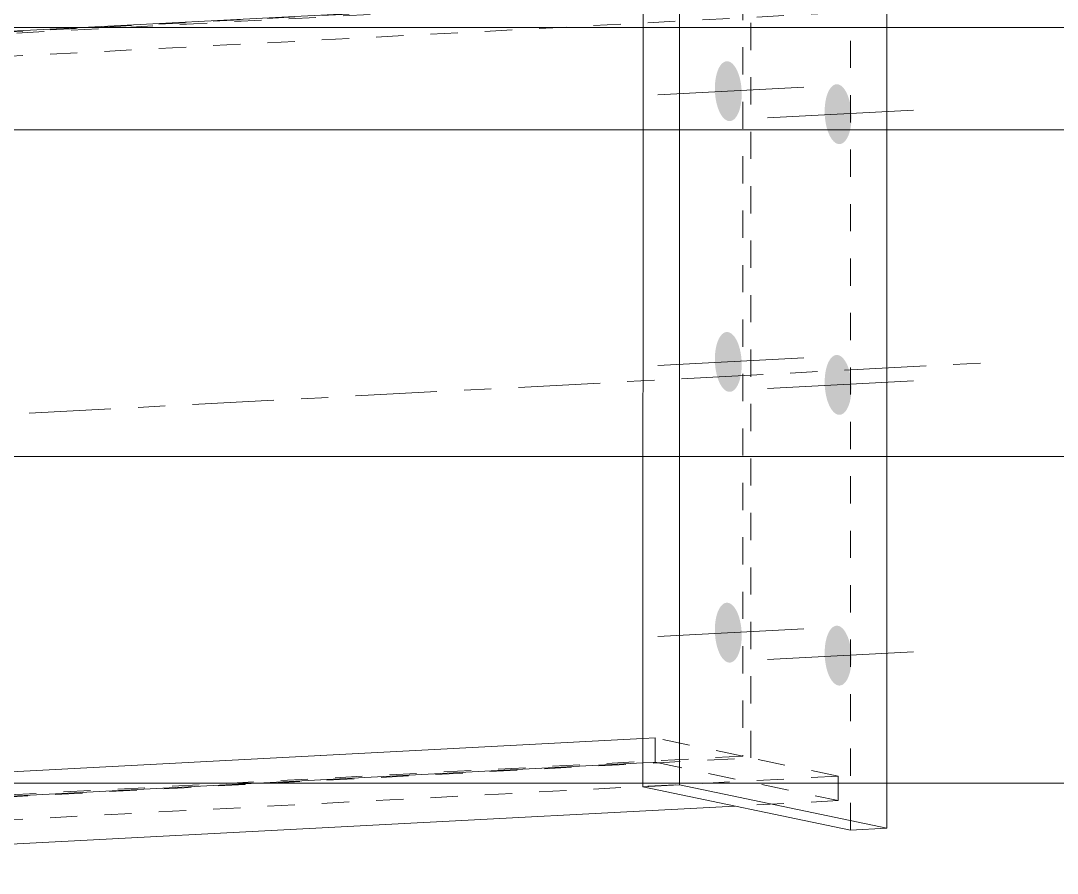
# Model space of a CAD drawing. Header units: millimetres. Extents: x 2 to 825, y 1 to 579.
# Drawn here: x 101.35 to 139.44, y 461.79 to 493.1 of the extents above; entities that cross this region are included whole.
import ezdxf

# ---------------------------------------------------------------- set-up
doc = ezdxf.new("R2010")
doc.units = ezdxf.units.MM
for name, pattern in [('XKITLINE00', [0]), ('XKITLINE01', [4, 1, -1, 1, -1]), ('XKITLINE03', [6, 3, -1, 1, -1])]:
    doc.linetypes.add(name, pattern=pattern)
for name, color, linetype, lineweight in [('Bolt', 3, 'Continuous', 0), ('Dimensions', 7, 'Continuous', 0), ('Part', 2, 'Continuous', 0)]:
    doc.layers.add(name, color=color, linetype=linetype, lineweight=lineweight)

# ---------------------------------------------------------------- blocks, each defined once
blk = doc.blocks.new('*A84')
at = {"layer": 'Bolt'}
for points in [[(126.86, 490.541), (126.858, 490.595), (126.859, 490.649), (126.86, 490.702), (126.862, 490.755), (126.866, 490.807), (126.871, 490.859), (126.877, 490.91), (126.884, 490.959), (126.892, 491.008), (126.902, 491.056), (126.912, 491.102), (126.924, 491.147), (126.936, 491.19), (126.95, 491.232), (126.964, 491.272), (126.98, 491.31), (126.996, 491.346), (127.013, 491.38), (127.031, 491.412), (127.05, 491.442), (127.07, 491.47), (127.09, 491.495), (127.111, 491.518), (127.132, 491.539), (127.154, 491.557), (127.177, 491.572), (127.199, 491.585), (127.223, 491.596), (127.246, 491.604), (127.27, 491.609), (127.294, 491.612), (127.318, 491.611), (127.342, 491.609), (127.366, 491.603), (127.39, 491.595), (127.415, 491.585), (127.438, 491.572), (127.462, 491.556), (127.486, 491.538), (127.509, 491.517), (127.532, 491.494), (127.554, 491.468), (127.576, 491.441), (127.597, 491.411), (127.618, 491.379), (127.638, 491.344), (127.657, 491.308), (127.676, 491.27), (127.694, 491.23), (127.711, 491.188), (127.727, 491.145), (127.742, 491.1), (127.756, 491.054), (127.77, 491.006), (127.782, 490.957), (127.793, 490.907), (127.804, 490.857), (127.813, 490.805), (127.821, 490.753), (127.828, 490.7), (127.833, 490.646), (127.838, 490.593), (127.841, 490.539), (127.844, 490.485), (127.845, 490.431), (127.845, 490.377), (127.843, 490.324), (127.841, 490.271), (127.837, 490.219), (127.832, 490.167), (127.826, 490.116), (127.819, 490.067), (127.811, 490.018), (127.801, 489.97), (127.791, 489.924), (127.779, 489.879), (127.767, 489.836), (127.753, 489.794), (127.739, 489.755), (127.723, 489.716), (127.707, 489.68), (127.69, 489.646), (127.672, 489.614), (127.653, 489.584), (127.633, 489.556), (127.613, 489.531), (127.592, 489.508), (127.571, 489.487), (127.549, 489.469), (127.527, 489.454), (127.504, 489.441), (127.481, 489.43), (127.457, 489.422), (127.433, 489.417), (127.409, 489.415), (127.385, 489.415), (127.361, 489.417), (127.337, 489.423), (127.313, 489.431), (127.289, 489.441), (127.265, 489.454), (127.241, 489.47), (127.218, 489.488), (127.194, 489.509), (127.172, 489.532), (127.149, 489.558), (127.128, 489.585), (127.106, 489.615), (127.086, 489.648), (127.065, 489.682), (127.046, 489.718), (127.027, 489.756), (127.01, 489.796), (126.993, 489.838), (126.976, 489.881), (126.961, 489.926), (126.947, 489.972), (126.934, 490.02), (126.921, 490.069), (126.91, 490.119), (126.9, 490.169), (126.891, 490.221), (126.882, 490.273), (126.876, 490.326), (126.87, 490.38), (126.865, 490.433), (126.862, 490.487)], [(130.895, 489.697), (130.894, 489.751), (130.894, 489.805), (130.895, 489.858), (130.898, 489.911), (130.901, 489.963), (130.906, 490.015), (130.912, 490.066), (130.919, 490.115), (130.928, 490.164), (130.937, 490.212), (130.947, 490.258), (130.959, 490.303), (130.972, 490.346), (130.985, 490.388), (131, 490.428), (131.015, 490.466), (131.031, 490.502), (131.049, 490.536), (131.067, 490.568), (131.085, 490.598), (131.105, 490.626), (131.125, 490.651), (131.146, 490.674), (131.167, 490.695), (131.189, 490.713), (131.212, 490.728), (131.235, 490.741), (131.258, 490.752), (131.281, 490.76), (131.305, 490.765), (131.329, 490.768), (131.353, 490.768), (131.377, 490.765), (131.402, 490.759), (131.426, 490.751), (131.45, 490.741), (131.474, 490.728), (131.497, 490.712), (131.521, 490.694), (131.544, 490.673), (131.567, 490.65), (131.589, 490.625), (131.611, 490.597), (131.632, 490.567), (131.653, 490.535), (131.673, 490.5), (131.692, 490.464), (131.711, 490.426), (131.729, 490.386), (131.746, 490.344), (131.762, 490.301), (131.777, 490.256), (131.792, 490.21), (131.805, 490.162), (131.817, 490.113), (131.829, 490.063), (131.839, 490.013), (131.848, 489.961), (131.856, 489.909), (131.863, 489.856), (131.869, 489.802), (131.873, 489.749), (131.877, 489.695), (131.879, 489.641), (131.88, 489.587), (131.88, 489.533), (131.879, 489.48), (131.876, 489.427), (131.872, 489.375), (131.867, 489.323), (131.861, 489.273), (131.854, 489.223), (131.846, 489.174), (131.837, 489.126), (131.826, 489.08), (131.815, 489.035), (131.802, 488.992), (131.789, 488.95), (131.774, 488.911), (131.759, 488.872), (131.742, 488.836), (131.725, 488.802), (131.707, 488.77), (131.688, 488.74), (131.669, 488.712), (131.649, 488.687), (131.628, 488.664), (131.606, 488.644), (131.584, 488.625), (131.562, 488.61), (131.539, 488.597), (131.516, 488.586), (131.492, 488.578), (131.469, 488.573), (131.445, 488.571), (131.421, 488.571), (131.396, 488.573), (131.372, 488.579), (131.348, 488.587), (131.324, 488.597), (131.3, 488.61), (131.276, 488.626), (131.253, 488.644), (131.23, 488.665), (131.207, 488.688), (131.185, 488.714), (131.163, 488.741), (131.141, 488.771), (131.121, 488.804), (131.101, 488.838), (131.081, 488.874), (131.063, 488.912), (131.045, 488.952), (131.028, 488.994), (131.012, 489.037), (130.996, 489.082), (130.982, 489.129), (130.969, 489.176), (130.956, 489.225), (130.945, 489.275), (130.935, 489.326), (130.926, 489.377), (130.918, 489.43), (130.911, 489.482), (130.905, 489.536), (130.9, 489.589), (130.897, 489.643)], [(126.86, 480.596), (126.858, 480.65), (126.859, 480.704), (126.86, 480.757), (126.862, 480.81), (126.866, 480.862), (126.871, 480.914), (126.877, 480.965), (126.884, 481.015), (126.892, 481.063), (126.902, 481.111), (126.912, 481.157), (126.924, 481.202), (126.936, 481.245), (126.95, 481.287), (126.964, 481.327), (126.98, 481.365), (126.996, 481.401), (127.013, 481.435), (127.031, 481.467), (127.05, 481.497), (127.07, 481.525), (127.09, 481.55), (127.111, 481.573), (127.132, 481.594), (127.154, 481.612), (127.176, 481.628), (127.199, 481.641), (127.223, 481.651), (127.246, 481.659), (127.27, 481.664), (127.294, 481.667), (127.318, 481.667), (127.342, 481.664), (127.366, 481.659), (127.39, 481.651), (127.415, 481.64), (127.438, 481.627), (127.462, 481.611), (127.486, 481.593), (127.509, 481.572), (127.531, 481.549), (127.554, 481.524), (127.576, 481.496), (127.597, 481.466), (127.618, 481.434), (127.638, 481.399), (127.657, 481.363), (127.676, 481.325), (127.694, 481.285), (127.711, 481.243), (127.727, 481.2), (127.742, 481.155), (127.756, 481.109), (127.77, 481.061), (127.782, 481.012), (127.793, 480.963), (127.803, 480.912), (127.813, 480.86), (127.821, 480.808), (127.828, 480.755), (127.833, 480.702), (127.838, 480.648), (127.841, 480.594), (127.844, 480.54), (127.845, 480.486), (127.845, 480.433), (127.843, 480.379), (127.841, 480.326), (127.837, 480.274), (127.832, 480.222), (127.826, 480.172), (127.819, 480.122), (127.811, 480.073), (127.801, 480.026), (127.791, 479.979), (127.779, 479.935), (127.767, 479.891), (127.753, 479.85), (127.739, 479.81), (127.723, 479.772), (127.707, 479.735), (127.69, 479.701), (127.672, 479.669), (127.653, 479.639), (127.633, 479.612), (127.613, 479.586), (127.592, 479.563), (127.571, 479.543), (127.549, 479.525), (127.527, 479.509), (127.504, 479.496), (127.481, 479.485), (127.457, 479.478), (127.433, 479.472), (127.409, 479.47), (127.385, 479.47), (127.361, 479.472), (127.337, 479.478), (127.313, 479.486), (127.289, 479.496), (127.265, 479.51), (127.241, 479.525), (127.218, 479.543), (127.194, 479.564), (127.172, 479.587), (127.149, 479.613), (127.127, 479.641), (127.106, 479.671), (127.086, 479.703), (127.065, 479.737), (127.046, 479.773), (127.027, 479.811), (127.01, 479.851), (126.993, 479.893), (126.976, 479.936), (126.961, 479.981), (126.947, 480.028), (126.933, 480.075), (126.921, 480.124), (126.91, 480.174), (126.9, 480.225), (126.89, 480.276), (126.882, 480.329), (126.876, 480.382), (126.87, 480.435), (126.865, 480.489), (126.862, 480.542)], [(130.895, 479.752), (130.894, 479.806), (130.894, 479.86), (130.895, 479.913), (130.898, 479.966), (130.901, 480.018), (130.906, 480.07), (130.912, 480.121), (130.919, 480.171), (130.928, 480.219), (130.937, 480.267), (130.947, 480.313), (130.959, 480.358), (130.972, 480.401), (130.985, 480.443), (131, 480.483), (131.015, 480.521), (131.031, 480.557), (131.049, 480.591), (131.067, 480.623), (131.085, 480.653), (131.105, 480.681), (131.125, 480.706), (131.146, 480.729), (131.167, 480.75), (131.189, 480.768), (131.212, 480.784), (131.235, 480.797), (131.258, 480.807), (131.281, 480.815), (131.305, 480.82), (131.329, 480.823), (131.353, 480.823), (131.377, 480.82), (131.401, 480.815), (131.426, 480.807), (131.45, 480.796), (131.474, 480.783), (131.497, 480.767), (131.521, 480.749), (131.544, 480.728), (131.567, 480.705), (131.589, 480.68), (131.611, 480.652), (131.632, 480.622), (131.653, 480.59), (131.673, 480.555), (131.692, 480.519), (131.711, 480.481), (131.729, 480.441), (131.746, 480.399), (131.762, 480.356), (131.777, 480.311), (131.792, 480.265), (131.805, 480.217), (131.817, 480.168), (131.828, 480.119), (131.839, 480.068), (131.848, 480.016), (131.856, 479.964), (131.863, 479.911), (131.869, 479.858), (131.873, 479.804), (131.877, 479.75), (131.879, 479.696), (131.88, 479.642), (131.88, 479.589), (131.878, 479.535), (131.876, 479.482), (131.872, 479.43), (131.867, 479.378), (131.861, 479.328), (131.854, 479.278), (131.846, 479.229), (131.837, 479.182), (131.826, 479.135), (131.815, 479.091), (131.802, 479.047), (131.789, 479.006), (131.774, 478.966), (131.759, 478.928), (131.742, 478.891), (131.725, 478.857), (131.707, 478.825), (131.688, 478.795), (131.669, 478.768), (131.648, 478.742), (131.628, 478.719), (131.606, 478.699), (131.584, 478.681), (131.562, 478.665), (131.539, 478.652), (131.516, 478.641), (131.492, 478.634), (131.469, 478.628), (131.445, 478.626), (131.42, 478.626), (131.396, 478.629), (131.372, 478.634), (131.348, 478.642), (131.324, 478.652), (131.3, 478.666), (131.276, 478.681), (131.253, 478.7), (131.23, 478.72), (131.207, 478.743), (131.185, 478.769), (131.163, 478.797), (131.141, 478.827), (131.121, 478.859), (131.101, 478.893), (131.081, 478.929), (131.063, 478.967), (131.045, 479.007), (131.028, 479.049), (131.012, 479.093), (130.996, 479.137), (130.982, 479.184), (130.969, 479.231), (130.956, 479.28), (130.945, 479.33), (130.935, 479.381), (130.926, 479.432), (130.918, 479.485), (130.911, 479.538), (130.905, 479.591), (130.9, 479.645), (130.897, 479.698)], [(126.859, 470.652), (126.858, 470.705), (126.859, 470.759), (126.86, 470.812), (126.862, 470.865), (126.866, 470.918), (126.871, 470.969), (126.877, 471.02), (126.884, 471.07), (126.892, 471.118), (126.902, 471.166), (126.912, 471.212), (126.924, 471.257), (126.936, 471.3), (126.95, 471.342), (126.964, 471.382), (126.98, 471.42), (126.996, 471.456), (127.013, 471.49), (127.031, 471.522), (127.05, 471.552), (127.07, 471.58), (127.09, 471.605), (127.111, 471.628), (127.132, 471.649), (127.154, 471.667), (127.176, 471.683), (127.199, 471.696), (127.222, 471.706), (127.246, 471.714), (127.27, 471.719), (127.294, 471.722), (127.318, 471.722), (127.342, 471.719), (127.366, 471.714), (127.39, 471.706), (127.414, 471.695), (127.438, 471.682), (127.462, 471.666), (127.486, 471.648), (127.509, 471.627), (127.531, 471.604), (127.554, 471.579), (127.576, 471.551), (127.597, 471.521), (127.618, 471.489), (127.638, 471.455), (127.657, 471.418), (127.676, 471.38), (127.693, 471.34), (127.71, 471.298), (127.727, 471.255), (127.742, 471.21), (127.756, 471.164), (127.77, 471.116), (127.782, 471.068), (127.793, 471.018), (127.803, 470.967), (127.813, 470.915), (127.821, 470.863), (127.828, 470.81), (127.833, 470.757), (127.838, 470.703), (127.841, 470.649), (127.844, 470.595), (127.845, 470.541), (127.844, 470.488), (127.843, 470.434), (127.841, 470.381), (127.837, 470.329), (127.832, 470.278), (127.826, 470.227), (127.819, 470.177), (127.811, 470.128), (127.801, 470.081), (127.791, 470.035), (127.779, 469.99), (127.767, 469.946), (127.753, 469.905), (127.739, 469.865), (127.723, 469.827), (127.707, 469.791), (127.69, 469.756), (127.672, 469.724), (127.653, 469.694), (127.633, 469.667), (127.613, 469.641), (127.592, 469.618), (127.571, 469.598), (127.549, 469.58), (127.527, 469.564), (127.504, 469.551), (127.481, 469.541), (127.457, 469.533), (127.433, 469.527), (127.409, 469.525), (127.385, 469.525), (127.361, 469.528), (127.337, 469.533), (127.313, 469.541), (127.289, 469.552), (127.265, 469.565), (127.241, 469.58), (127.217, 469.599), (127.194, 469.619), (127.172, 469.642), (127.149, 469.668), (127.127, 469.696), (127.106, 469.726), (127.085, 469.758), (127.065, 469.792), (127.046, 469.828), (127.027, 469.867), (127.01, 469.907), (126.993, 469.948), (126.976, 469.992), (126.961, 470.037), (126.947, 470.083), (126.933, 470.13), (126.921, 470.179), (126.91, 470.229), (126.9, 470.28), (126.89, 470.331), (126.882, 470.384), (126.875, 470.437), (126.87, 470.49), (126.865, 470.544), (126.862, 470.598)], [(130.895, 469.808), (130.894, 469.861), (130.894, 469.915), (130.895, 469.968), (130.898, 470.021), (130.901, 470.074), (130.906, 470.125), (130.912, 470.176), (130.919, 470.226), (130.928, 470.275), (130.937, 470.322), (130.947, 470.368), (130.959, 470.413), (130.971, 470.456), (130.985, 470.498), (131, 470.538), (131.015, 470.576), (131.031, 470.612), (131.049, 470.646), (131.067, 470.678), (131.085, 470.708), (131.105, 470.736), (131.125, 470.761), (131.146, 470.784), (131.167, 470.805), (131.189, 470.823), (131.212, 470.839), (131.235, 470.852), (131.258, 470.862), (131.281, 470.87), (131.305, 470.875), (131.329, 470.878), (131.353, 470.878), (131.377, 470.875), (131.401, 470.87), (131.426, 470.862), (131.45, 470.851), (131.474, 470.838), (131.497, 470.822), (131.521, 470.804), (131.544, 470.783), (131.567, 470.76), (131.589, 470.735), (131.611, 470.707), (131.632, 470.677), (131.653, 470.645), (131.673, 470.611), (131.692, 470.574), (131.711, 470.536), (131.729, 470.496), (131.746, 470.455), (131.762, 470.411), (131.777, 470.366), (131.791, 470.32), (131.805, 470.272), (131.817, 470.224), (131.828, 470.174), (131.839, 470.123), (131.848, 470.071), (131.856, 470.019), (131.863, 469.966), (131.869, 469.913), (131.873, 469.859), (131.877, 469.805), (131.879, 469.751), (131.88, 469.697), (131.88, 469.644), (131.878, 469.59), (131.876, 469.538), (131.872, 469.485), (131.867, 469.434), (131.861, 469.383), (131.854, 469.333), (131.846, 469.284), (131.837, 469.237), (131.826, 469.191), (131.815, 469.146), (131.802, 469.102), (131.788, 469.061), (131.774, 469.021), (131.758, 468.983), (131.742, 468.947), (131.725, 468.912), (131.707, 468.88), (131.688, 468.85), (131.669, 468.823), (131.648, 468.797), (131.628, 468.774), (131.606, 468.754), (131.584, 468.736), (131.562, 468.72), (131.539, 468.707), (131.516, 468.697), (131.492, 468.689), (131.469, 468.684), (131.445, 468.681), (131.42, 468.681), (131.396, 468.684), (131.372, 468.689), (131.348, 468.697), (131.324, 468.708), (131.3, 468.721), (131.276, 468.736), (131.253, 468.755), (131.23, 468.775), (131.207, 468.799), (131.185, 468.824), (131.163, 468.852), (131.141, 468.882), (131.121, 468.914), (131.101, 468.948), (131.081, 468.984), (131.063, 469.023), (131.045, 469.063), (131.028, 469.104), (131.012, 469.148), (130.996, 469.193), (130.982, 469.239), (130.969, 469.286), (130.956, 469.335), (130.945, 469.385), (130.935, 469.436), (130.926, 469.488), (130.918, 469.54), (130.911, 469.593), (130.905, 469.646), (130.9, 469.7), (130.897, 469.754)]]:
    blk.add_hatch(color=3, dxfattribs=at).paths.add_polyline_path(points, flags=17)
at = {"layer": 'Bolt', "color": 3, "linetype": 'XKITLINE00', "lineweight": 0}
for p, q in [((124.759, 490.377), (130.123, 490.659)), ((128.795, 489.533), (134.158, 489.815)), ((124.759, 480.432), (130.122, 480.714)), ((128.795, 479.588), (134.158, 479.87)), ((124.759, 470.487), (130.122, 470.769)), ((128.795, 469.643), (134.158, 469.925))]:
    blk.add_line(p, q, dxfattribs=at)
blk = doc.blocks.new('*A112')
at = {"layer": 'Part', "color": 2, "linetype": 'XKITLINE00', "lineweight": 0}
for p, q in [((124.218, 495.673), (89.494, 493.846)), ((124.218, 494.777), (89.494, 492.95)), ((124.218, 493.935), (89.494, 492.108)), ((89.494, 493.846), (89.494, 492.108)), ((89.494, 492.108), (89.494, 491.329)), ((89.494, 491.329), (89.047, 491.306)), ((124.217, 466.733), (89.494, 464.906)), ((124.217, 465.838), (89.494, 464.011)), ((89.494, 464.906), (89.494, 463.274)), ((127.592, 464.255), (89.047, 462.227)), ((89.494, 464.169), (89.047, 464.145)), ((89.494, 463.274), (89.047, 463.25))]:
    blk.add_line(p, q, dxfattribs=at)
at = {"layer": 'Part', "color": 7, "linetype": 'XKITLINE01', "lineweight": 0}
for p, q in [((124.666, 495.696), (124.218, 495.673)), ((131.391, 494.29), (124.666, 495.696)), ((124.666, 495.696), (124.666, 494.801)), ((124.666, 494.801), (124.218, 494.777)), ((124.666, 494.801), (127.883, 494.128)), ((131.391, 494.29), (89.494, 492.085)), ((128.174, 494.067), (89.494, 492.032)), ((127.883, 494.128), (124.218, 493.935)), ((127.883, 494.128), (127.883, 466.084)), ((128.174, 466.023), (128.174, 494.067)), ((128.174, 494.067), (131.391, 493.395)), ((131.391, 493.395), (131.391, 494.29)), ((131.391, 493.395), (89.494, 491.19)), ((89.494, 493.004), (89.494, 492.95)), ((89.494, 492.085), (89.494, 492.108)), ((89.047, 491.306), (80.647, 490.864)), ((80.647, 490.787), (89.494, 491.253)), ((89.494, 491.19), (89.494, 491.329)), ((80.647, 490.864), (80.647, 461.785)), ((124.666, 466.757), (124.217, 466.733)), ((127.883, 466.084), (124.666, 466.757)), ((124.666, 466.757), (124.666, 465.862)), ((127.883, 466.084), (80.647, 463.599)), ((80.647, 463.522), (128.174, 466.023)), ((124.666, 465.862), (124.217, 465.838)), ((124.666, 465.862), (131.391, 464.455)), ((131.391, 465.35), (128.174, 466.023)), ((131.391, 465.35), (80.647, 462.68)), ((131.391, 464.455), (131.391, 465.35)), ((131.391, 464.455), (127.592, 464.255)), ((89.047, 464.145), (80.647, 463.703)), ((89.047, 463.25), (80.647, 462.808)), ((89.047, 462.227), (80.647, 461.785))]:
    blk.add_line(p, q, dxfattribs=at)
at = {"layer": 'Part', "color": 7, "linetype": 'XKITLINE03', "lineweight": 0}
blk.add_line((71.708, 477.112), (136.967, 480.546), dxfattribs=at)
blk = doc.blocks.new('*A115')
at = {"layer": 'Part', "color": 2, "linetype": 'XKITLINE00', "lineweight": 0}
for p, q in [((124.217, 464.961), (124.218, 496.784)), ((124.218, 496.784), (125.558, 496.855)), ((125.558, 465.032), (125.558, 496.855)), ((125.558, 496.855), (133.18, 495.261)), ((133.18, 463.437), (133.18, 495.261)), ((125.558, 465.032), (124.217, 464.961)), ((124.217, 464.961), (131.84, 463.367)), ((133.18, 463.437), (125.558, 465.032)), ((131.84, 463.367), (133.18, 463.437))]:
    blk.add_line(p, q, dxfattribs=at)
at = {"layer": 'Part', "color": 7, "linetype": 'XKITLINE01', "lineweight": 0}
for p in [(124.218, 496.784), (133.18, 495.261), (131.84, 463.367)]:
    blk.add_line(p, (131.84, 495.19), dxfattribs=at)
blk = doc.blocks.new('*A271')
at = {"layer": 'Dimensions', "color": 7, "linetype": 'XKITLINE00', "lineweight": 0}
blk.add_line((86.297, 465.09), (170.697, 465.09), dxfattribs=at)
blk = doc.blocks.new('*A272')
at = {"layer": 'Dimensions', "color": 7, "linetype": 'XKITLINE00', "lineweight": 0}
for p, q in [((86.297, 477.09), (170.697, 477.09)), ((86.297, 465.09), (170.697, 465.09))]:
    blk.add_line(p, q, dxfattribs=at)
blk = doc.blocks.new('*A273')
at = {"layer": 'Dimensions', "color": 7, "linetype": 'XKITLINE00', "lineweight": 0}
for p, q in [((86.297, 489.09), (170.697, 489.09)), ((86.297, 477.09), (170.697, 477.09))]:
    blk.add_line(p, q, dxfattribs=at)
blk = doc.blocks.new('*A274')
at = {"layer": 'Dimensions', "color": 7, "linetype": 'XKITLINE00', "lineweight": 0}
for p, q in [((90.047, 492.852), (170.697, 492.852)), ((86.297, 489.09), (170.697, 489.09))]:
    blk.add_line(p, q, dxfattribs=at)

msp = doc.modelspace()

# ---------------------------------------------------------------- block references
at = {"lineweight": 0}
for name in ['*A274', '*A115', '*A112', '*A273', '*A84', '*A272', '*A271']:
    msp.add_blockref(name, (0, 0), dxfattribs=at)

doc.saveas('drawing.dxf')
